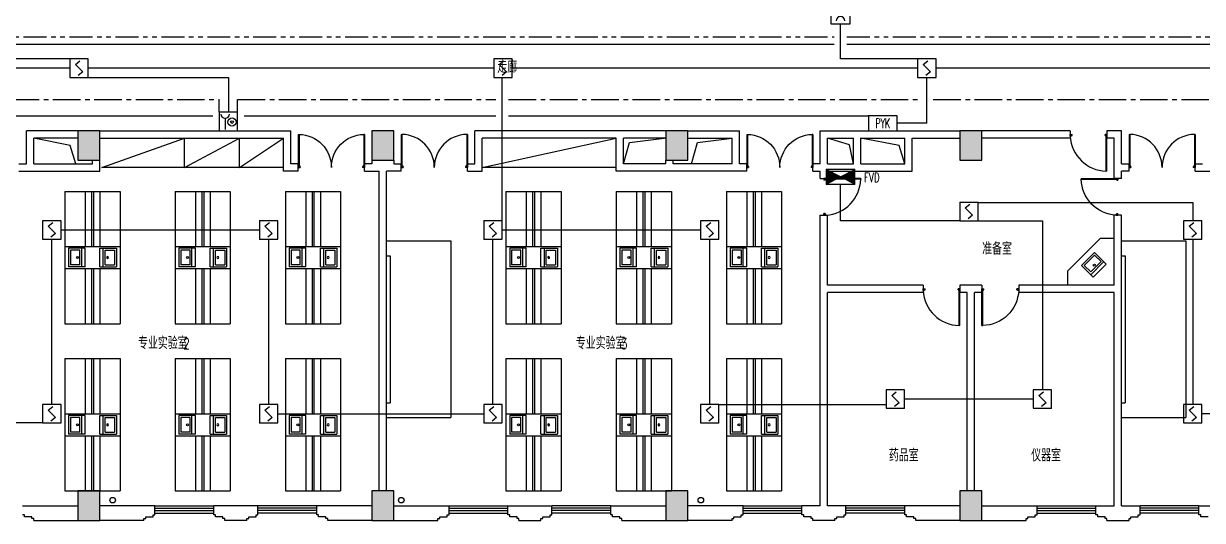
# Model space of a CAD drawing. Extents: x 190999 to 918899, y -200814 to 215286.
# Drawn here: x 586010 to 618082, y 37486 to 50999 of the extents above; entities that cross this region are included whole.
import ezdxf
from ezdxf.enums import TextEntityAlignment as Align

# ---------------------------------------------------------------- set-up
doc = ezdxf.new("R2010")
doc.units = 0
doc.header["$LTSCALE"] = 1000
doc.header["$MEASUREMENT"] = 0
doc.linetypes.add('CENTER2', pattern=[1.125, 0.75, -0.125, 0.125, -0.125])
doc.linetypes.add('PHANTOM2', pattern=[1.25, 0.625, -0.125, 0.125, -0.125, 0.125, -0.125])
for name, color, linetype in [('00-EQUIP', 3, 'Continuous'), ('00-WIRE-4', 6, 'Continuous'), ('A-墙线', 2, 'Continuous'), ('A-外窗', 145, 'Continuous'), ('A-家具', 250, 'Continuous'), ('A-门', 167, 'Continuous'), ('COLUMN', 2, 'Continuous'), ('PUB_HATCH', 250, 'Continuous'), ('房间名称', 7, 'Continuous'), ('暖通-风-说明', 3, 'Continuous'), ('洞口线', 165, 'Continuous'), ('雨水管', 151, 'Continuous')]:
    doc.layers.add(name, color=color, linetype=linetype)
doc.styles.add('_COMPLEX', font='COMPLEX.shx', dxfattribs={"width": 0.5})
doc.styles.add('_TCH_DIM', font='SIMPLEX', dxfattribs={"bigfont": 'GBCBIG'})
doc.styles.add('HZ-ZGBZ', font='romanc.shx', dxfattribs={"width": 0.65})
doc.styles.get("Standard").update_dxf_attribs({"font": 'simhei.ttf'})
doc.styles.add('XXK', font='romans.shx', dxfattribs={"width": 0.75, "bigfont": 'hzf.shx'})
doc.styles.add('zz-1', font='arial.ttf', dxfattribs={"width": 0.8})
doc.linetypes.add('4INE', pattern='A,1,-0.15,["4",XXK,S=0.3,R=0,X=-0.1,Y=-0.1],-0.25', length=1.4)
doc.linetypes.add('BIG-DLINE', pattern='A,1,-0.15,["D",XXK,S=0.2,R=0,X=-0.1,Y=-0.09],-0.2', length=1.35)

# ---------------------------------------------------------------- blocks, each defined once
blk = doc.blocks.new('m1000')
at = {"layer": 'A-墙线'}
for p, q in [((0, 0), (0, 200)), ((1000, 0), (1000, 200))]:
    blk.add_line(p, q, dxfattribs=at)
at = {"layer": 'A-门'}
for p, q in [((0, 1100), (0, 100)), ((0, 1100), (20, 1100)), ((20, 1100), (20, 150)), ((0, 150), (30, 150)), ((0, 100), (50, 100)), ((30, 150), (30, 130)), ((30, 130), (50, 130)), ((50, 130), (50, 100)), ((950, 130), (950, 100)), ((970, 130), (950, 130)), ((1000, 100), (950, 100)), ((970, 150), (970, 130)), ((1000, 150), (970, 150)), ((1000, 150), (1000, 100))]:
    blk.add_line(p, q, dxfattribs=at)
blk.add_arc((0, 100), 1000, 2.866, 88.854, dxfattribs=at)
blk = doc.blocks.new('m1800')
at = {"layer": 'A-墙线'}
for p, q in [((-900, -100), (-900, 100)), ((900, -100), (900, 100))]:
    blk.add_line(p, q, dxfattribs=at)
at = {"layer": 'A-门'}
for p, q in [((-900, 900), (-900, 0)), ((-900, 900), (-880, 900)), ((-880, 900), (-880, 50)), ((880, 900), (880, 50)), ((900, 900), (880, 900)), ((900, 900), (900, 0)), ((-900, 50), (-870, 50)), ((-900, 0), (-850, 0)), ((-870, 50), (-870, 30)), ((-870, 30), (-850, 30)), ((-850, 30), (-850, 0)), ((850, 30), (850, 0)), ((870, 30), (850, 30)), ((900, 0), (850, 0)), ((870, 50), (870, 30)), ((900, 50), (870, 50))]:
    blk.add_line(p, q, dxfattribs=at)
for centre, start, end in [((-900, 0), 0, 88.7267), ((900, 0), 91.2733, 180)]:
    blk.add_arc(centre, 900, start, end, dxfattribs=at)
blk = doc.blocks.new('$plan$00001609')
at = {"linetype": 'Continuous'}
for p, q in [((0, -251), (0, 251)), ((0, 251), (450, 251)), ((93, -251), (93, 251)), ((146, -199), (146, 199)), ((146, 199), (397, 199)), ((397, 199), (397, -199)), ((450, 251), (450, -251)), ((0, -251), (450, -251)), ((146, -199), (397, -199))]:
    blk.add_line(p, q, dxfattribs=at)
blk.add_line((238, 2), (238, 0))
blk.add_arc((212, 0), 26, 4.716, 0, dxfattribs=at)
at = {"style": 'zz-1'}
for tag in ['YSIZE', 'XSIZE']:
    blk.add_attdef(tag, (0, 0), '', height=0.5, dxfattribs=at)
blk = doc.blocks.new('_LINKPT1')
at = {"color": 0}
blk.add_line((0, 0), (0, 0), dxfattribs=at)
blk = doc.blocks.new('J62IR8YJ')
for p, q in [((-0.5, 1), (0.5, 1)), ((-0.5, 0), (-0.5, 1)), ((0.5, 1), (0.5, 0)), ((0.5, 0), (-0.5, 0)), ((-0.231, 0.312), (0.231, 0.312)), ((0, 0.598), (0, 0.06))]:
    blk.add_line(p, q)
at = {"const_width": 0.04, "flags": 128}
blk.add_lwpolyline([(-0.5, 0), (-0.5, 1), (0.5, 1), (0.5, 0)], close=True, dxfattribs=at)
blk.add_arc((0, 0.829), 0.231, 180, 0)
at = {"xscale": 0.002, "yscale": 0.00200000000000955, "zscale": 0.002}
for p in [(0, 1), (-0.5, 0.5), (0, 0), (0.5, 0.5)]:
    blk.add_blockref('_LINKPT1', p, dxfattribs=at)
at = {"flags": 9}
blk.add_attdef('A', (0, 0), '', height=0.00002, dxfattribs=at)
blk = doc.blocks.new('3S1KCGW2')
for p, q in [((0.5, 0.5), (-0.5, 0.5)), ((-0.5, 0.5), (-0.5, -0.5)), ((-0.2, 0.2), (0.05, 0.4)), ((0, 0), (-0.2, 0.2)), ((0, 0), (0.2, -0.2)), ((0.5, -0.5), (0.5, 0.5)), ((-0.5, -0.5), (0.5, -0.5)), ((0.2, -0.2), (-0.05, -0.4))]:
    blk.add_line(p, q)
at = {"const_width": 0.04, "flags": 128}
blk.add_lwpolyline([(-0.5, -0.5), (-0.5, 0.5), (0.5, 0.5), (0.5, -0.5)], close=True, dxfattribs=at)
at = {"xscale": 0.002, "yscale": 0.002, "zscale": 0.002}
for p in [(-0.5, 0), (0, 0.5), (0.5, 0), (0, -0.5)]:
    blk.add_blockref('_LINKPT1', p, dxfattribs=at)
at = {"flags": 9}
blk.add_attdef('A', (0, 0), '', height=0.00002, dxfattribs=at)
blk = doc.blocks.new('3T1W6ZCM')
for p, q in [((0.5, 0.5), (-0.5, 0.5)), ((-0.5, 0.5), (-0.5, -0.5)), ((-0.178, 0.172), (-0.178, -0.443)), ((0.5, -0.5), (0.5, 0.5)), ((-0.5, -0.5), (0.5, -0.5))]:
    blk.add_line(p, q)
at = {"const_width": 0.04}
blk.add_lwpolyline([(-0.5, 0.5), (-0.5, -0.5), (0.5, -0.5), (0.5, 0.5)], close=True, dxfattribs=at)
for radius in [0.222, 0.074]:
    blk.add_circle((0.197, -0.03), radius)
blk.add_arc((-0.178, 0.403), 0.231, 180, 0)
at = {"xscale": 0.002, "yscale": 0.002, "zscale": 0.002}
for p in [(-0.5, 0), (0, 0.5), (0.5, 0), (0, -0.5)]:
    blk.add_blockref('_LINKPT1', p, dxfattribs=at)
at = {"flags": 9}
blk.add_attdef('A', (0, 0), '', height=0.00002, dxfattribs=at)
blk = doc.blocks.new('6H2KALM6')
for p, q in [((-0.78, 0.4), (0.78, -0.4)), ((0.78, 0.4), (-0.78, -0.4)), ((0.78, 0.4), (-0.78, 0.4)), ((-0.78, 0.4), (-0.78, -0.4)), ((0.78, -0.4), (0.78, 0.4)), ((-0.78, -0.4), (0.78, -0.4))]:
    blk.add_line(p, q)
at = {"const_width": 0.04}
blk.add_lwpolyline([(-0.78, 0.4), (-0.78, -0.4), (0.78, -0.4), (0.78, 0.4)], close=True, dxfattribs=at)
for points in [[(-0.78, 0.4), (0, 0), (-0.78, -0.4)], [(0.78, 0.4), (0, 0), (0.78, -0.4)]]:
    blk.add_solid(points)
at = {"xscale": 0.002, "yscale": 0.002, "zscale": 0.002}
for p in [(-0.78, 0), (0, 0.4), (0.78, 0), (0, -0.4)]:
    blk.add_blockref('_LINKPT1', p, dxfattribs=at)
at = {"flags": 9}
blk.add_attdef('A', (0, 0), '', height=0.00002, dxfattribs=at)
blk = doc.blocks.new('6A2DRK5Q')
for p, q in [((0.78, 0.4), (-0.78, 0.4)), ((-0.78, 0.4), (-0.78, -0.4)), ((0.78, -0.4), (0.78, 0.4)), ((-0.78, -0.4), (0.78, -0.4))]:
    blk.add_line(p, q)
at = {"xscale": 0.002, "yscale": 0.002, "zscale": 0.002}
for p in [(-0.78, 0), (0, 0.4), (0.78, 0), (0, -0.4)]:
    blk.add_blockref('_LINKPT1', p, dxfattribs=at)
at = {"style": '_COMPLEX', "width": 0.6, "flags": 8}
blk.add_attdef('$TEXT$', text='', height=0.52, dxfattribs=at).set_placement((0, 0), align=Align.MIDDLE_CENTER)
at = {"flags": 9}
blk.add_attdef('A', (0, 0), '', height=0.00002, dxfattribs=at)

msp = doc.modelspace()

# ---------------------------------------------------------------- hatches: boundary and pattern name
at = {"layer": 'PUB_HATCH'}
for points in [[(587484.6, 47286.5), (588084.6, 47286.5), (588084.6, 48086.5), (587484.6, 48086.5)], [(595484.6, 47286.5), (596084.6, 47286.5), (596084.6, 48086.5), (595484.6, 48086.5)], [(603484.6, 47286.5), (604084.6, 47286.5), (604084.6, 48086.5), (603484.6, 48086.5)], [(611484.6, 47286.5), (612084.6, 47286.5), (612084.6, 48086.5), (611484.6, 48086.5)], [(587484.6, 37486.5), (588084.6, 37486.5), (588084.6, 38286.5), (587484.6, 38286.5)], [(595484.6, 37486.5), (596084.6, 37486.5), (596084.6, 38286.5), (595484.6, 38286.5)], [(603484.6, 37486.5), (604084.6, 37486.5), (604084.6, 38286.5), (603484.6, 38286.5)], [(611484.6, 37486.5), (612084.6, 37486.5), (612084.6, 38286.5), (611484.6, 38286.5)]]:
    msp.add_hatch(color=256, dxfattribs=at).paths.add_polyline_path(points)

# ---------------------------------------------------------------- linework, layer by layer
at = {"layer": '00-WIRE-4'}
for p, q in [((608234.9, 50036.5), (608234.9, 50986.5)), ((587267.9, 50036.5), (583334.3, 50036.5)), ((610334.6, 50036.5), (608234.9, 50036.5)), ((587267.9, 49786.5), (576234.6, 49786.5)), ((598801.2, 49786.5), (587767.9, 49786.5)), ((610334.6, 49786.5), (599301.2, 49786.5)), ((621867.9, 49786.5), (610834.6, 49786.5)), ((587767.9, 49536.5), (591582, 49536.5)), ((591582, 49536.5), (591582, 48586.5)), ((599029.3, 45636.5), (599029.3, 49545.5)), ((610584.6, 48286.5), (610584.6, 49536.5)), ((610584.6, 48286.5), (609774.6, 48286.5)), ((608234.6, 45636.5), (608234.6, 46630.6)), ((611979.3, 46136.5), (617819.4, 46136.5)), ((617819.4, 46136.5), (617819.4, 45636.5)), ((611479.3, 45636.5), (608234.6, 45636.5)), ((611979.3, 45636.5), (613729.3, 45636.5)), ((613729.3, 45636.5), (613729.3, 41036.5)), ((587028.1, 45386.5), (592425.6, 45386.5)), ((599029.3, 45386.5), (604429.3, 45386.5)), ((586778.1, 40636.5), (586778.1, 45136.5)), ((592675.6, 45136.5), (592675.6, 40636.5)), ((598779.3, 40636.5), (598779.3, 45136.5)), ((604679.3, 40636.5), (604679.3, 45136.5)), ((617819.4, 45136.5), (617819.4, 40636.5)), ((613479.3, 40786.5), (609979.3, 40786.5)), ((604929.3, 40636.5), (609479.3, 40636.5)), ((586528.1, 40136.5), (581729.3, 40136.5)), ((592925.6, 40386.5), (598529.3, 40386.5)), ((623524.4, 40386.5), (618069.4, 40386.5))]:
    msp.add_line(p, q, dxfattribs=at)
at = {"layer": '00-WIRE-4', "linetype": 'PHANTOM2'}
for p, q in [((583509.3, 50636.5), (608059.9, 50636.5)), ((608409.9, 50636.5), (624059.6, 50636.5))]:
    msp.add_line(p, q, dxfattribs=at)
at = {"layer": '00-WIRE-4', "linetype": 'BIG-DLINE'}
for p, q in [((583509.3, 50436.5), (608059.9, 50436.5)), ((608409.9, 50436.5), (624059.6, 50436.5))]:
    msp.add_line(p, q, dxfattribs=at)
at = {"layer": '00-WIRE-4', "linetype": 'CENTER2'}
for p, q in [((571059.6, 48936.5), (591332, 48936.5)), ((591332, 48586.5), (591332, 48936.5)), ((591832, 48936.5), (598854.3, 48936.5)), ((591832, 48586.5), (591832, 48936.5)), ((599204.3, 48936.5), (610409.6, 48936.5)), ((610759.6, 48936.5), (624359.6, 48936.5))]:
    msp.add_line(p, q, dxfattribs=at)
at = {"layer": '00-WIRE-4', "linetype": '4INE'}
for p, q in [((577774.6, 48486.5), (591157, 48486.5)), ((592007, 48486.5), (598854.3, 48486.5)), ((599204.3, 48486.5), (608994.6, 48486.5))]:
    msp.add_line(p, q, dxfattribs=at)
at = {"layer": 'A-墙线'}
for p, q in [((586084.6, 47186.5), (586084.6, 48086.5)), ((587484.6, 48086.5), (586084.6, 48086.5)), ((586284.6, 47186.5), (586284.6, 47886.5)), ((587484.6, 47886.5), (586284.6, 47886.5)), ((588084.6, 48086.5), (593284.6, 48086.5)), ((588084.6, 47886.5), (593084.6, 47886.5)), ((593084.6, 46986.5), (593084.6, 47886.5)), ((593284.6, 47186.5), (593284.6, 48086.5)), ((603484.6, 48086.5), (598284.6, 48086.5)), ((598284.6, 47186.5), (598284.6, 48086.5)), ((598484.6, 46986.5), (598484.6, 47886.5)), ((602134.6, 47886.5), (598484.6, 47886.5)), ((602134.6, 46986.5), (602134.6, 47886.5)), ((603484.6, 47886.5), (602334.6, 47886.5)), ((604084.6, 48086.5), (605484.6, 48086.5)), ((604084.6, 47886.5), (605284.6, 47886.5)), ((605284.6, 47186.5), (605284.6, 47886.5)), ((605484.6, 47186.5), (605484.6, 48086.5)), ((607684.6, 47186.5), (607684.6, 48086.5)), ((607684.6, 48086.5), (611484.6, 48086.5)), ((607884.6, 47186.5), (607884.6, 47886.5)), ((607884.6, 47886.5), (608584.6, 47886.5)), ((608784.6, 47886.5), (609984.6, 47886.5)), ((610184.6, 47886.5), (611484.6, 47886.5)), ((614484.6, 48086.5), (612084.6, 48086.5)), ((614484.6, 47886.5), (612084.6, 47886.5)), ((615884.6, 48086.5), (615484.6, 48086.5)), ((615684.6, 47886.5), (615484.6, 47886.5)), ((615684.6, 46786.5), (615684.6, 47886.5)), ((615884.6, 47186.5), (615884.6, 48086.5)), ((585884.6, 47186.5), (586084.6, 47186.5)), ((586284.6, 47186.5), (587884.6, 47186.5)), ((587884.6, 47186.5), (587884.6, 47286.5)), ((588084.6, 46986.5), (588084.6, 47286.5)), ((593484.6, 47186.5), (593284.6, 47186.5)), ((595484.6, 47186.5), (595284.6, 47186.5)), ((595484.6, 47286.5), (595484.6, 47186.5)), ((596084.6, 47286.5), (596084.6, 47186.5)), ((596084.6, 47186.5), (596284.6, 47186.5)), ((598084.6, 47186.5), (598284.6, 47186.5)), ((603484.6, 47186.5), (603484.6, 47286.5)), ((603684.6, 47186.5), (603684.6, 47286.5)), ((605284.6, 47186.5), (603684.6, 47186.5)), ((605684.6, 47186.5), (605484.6, 47186.5)), ((607684.6, 47186.5), (607484.6, 47186.5)), ((615884.6, 47186.5), (616084.6, 47186.5)), ((617884.6, 47186.5), (618084.6, 47186.5)), ((585884.6, 46986.5), (588084.6, 46986.5)), ((593484.6, 46986.5), (593084.6, 46986.5)), ((595284.6, 46986.5), (595684.6, 46986.5)), ((595684.6, 38286.5), (595684.6, 46986.5)), ((595884.6, 38286.5), (595884.6, 46986.5)), ((596284.6, 46986.5), (595884.6, 46986.5)), ((598084.6, 46986.5), (598484.6, 46986.5)), ((605684.6, 46986.5), (602134.6, 46986.5)), ((607484.6, 46986.5), (607684.6, 46986.5)), ((607684.6, 46786.5), (607684.6, 46986.5)), ((607884.6, 46786.5), (607884.6, 46986.5)), ((615884.6, 46786.5), (615884.6, 46986.5)), ((616084.6, 46986.5), (615884.6, 46986.5)), ((607684.6, 37886.5), (607684.6, 45786.5)), ((607884.6, 43886.5), (607884.6, 45786.5)), ((615684.6, 43886.5), (615684.6, 45786.5)), ((615884.6, 37886.5), (615884.6, 45786.5)), ((610484.6, 43886.5), (607884.6, 43886.5)), ((607884.6, 37886.5), (607884.6, 43686.5)), ((610484.6, 43686.5), (607884.6, 43686.5)), ((612084.6, 43886.5), (611484.6, 43886.5)), ((611684.6, 43686.5), (611484.6, 43686.5)), ((611684.6, 38286.5), (611684.6, 43686.5)), ((612084.6, 43686.5), (611884.6, 43686.5)), ((611884.6, 38286.5), (611884.6, 43686.5)), ((615684.6, 43886.5), (613084.6, 43886.5)), ((615684.6, 43686.5), (613084.6, 43686.5)), ((615684.6, 37886.5), (615684.6, 43686.5)), ((585984.6, 37886.5), (587484.6, 37886.5)), ((589584.6, 37886.5), (588084.6, 37886.5)), ((589584.6, 37636.5), (589584.6, 37886.5)), ((592384.6, 37886.5), (591184.6, 37886.5)), ((591184.6, 37636.5), (591184.6, 37886.5)), ((592384.6, 37636.5), (592384.6, 37886.5)), ((595484.6, 37886.5), (593984.6, 37886.5)), ((593984.6, 37636.5), (593984.6, 37886.5)), ((596084.6, 37886.5), (597584.6, 37886.5)), ((597584.6, 37636.5), (597584.6, 37886.5)), ((599184.6, 37886.5), (600384.6, 37886.5)), ((599184.6, 37636.5), (599184.6, 37886.5)), ((600384.6, 37636.5), (600384.6, 37886.5)), ((601984.6, 37886.5), (603484.6, 37886.5)), ((601984.6, 37636.5), (601984.6, 37886.5)), ((605584.6, 37886.5), (604084.6, 37886.5)), ((605584.6, 37636.5), (605584.6, 37886.5)), ((607684.6, 37886.5), (607184.6, 37886.5)), ((607184.6, 37636.5), (607184.6, 37886.5)), ((608384.6, 37886.5), (607884.6, 37886.5)), ((608384.6, 37636.5), (608384.6, 37886.5)), ((611484.6, 37886.5), (609984.6, 37886.5)), ((609984.6, 37636.5), (609984.6, 37886.5)), ((612084.6, 37886.5), (613584.6, 37886.5)), ((613584.6, 37636.5), (613584.6, 37886.5)), ((615184.6, 37886.5), (615684.6, 37886.5)), ((615184.6, 37636.5), (615184.6, 37886.5)), ((615884.6, 37886.5), (616384.6, 37886.5)), ((616384.6, 37636.5), (616384.6, 37886.5)), ((617984.6, 37886.5), (619484.6, 37886.5)), ((617984.6, 37636.5), (617984.6, 37886.5)), ((586034.6, 37636.5), (585984.6, 37636.5)), ((586034.6, 37586.5), (586034.6, 37636.5)), ((586234.6, 37586.5), (586034.6, 37586.5)), ((586234.6, 37536.5), (586234.6, 37586.5)), ((586284.6, 37536.5), (586234.6, 37536.5)), ((586284.6, 37486.5), (586284.6, 37536.5)), ((589284.6, 37486.5), (589284.6, 37536.5)), ((589284.6, 37536.5), (589334.6, 37536.5)), ((589334.6, 37536.5), (589334.6, 37586.5)), ((589334.6, 37586.5), (589534.6, 37586.5)), ((589534.6, 37636.5), (589584.6, 37636.5)), ((589534.6, 37586.5), (589534.6, 37636.5)), ((591234.6, 37636.5), (591184.6, 37636.5)), ((591234.6, 37586.5), (591234.6, 37636.5)), ((591434.6, 37586.5), (591234.6, 37586.5)), ((591434.6, 37536.5), (591434.6, 37586.5)), ((591484.6, 37536.5), (591434.6, 37536.5)), ((591484.6, 37486.5), (591484.6, 37536.5)), ((592084.6, 37486.5), (592084.6, 37536.5)), ((592084.6, 37536.5), (592134.6, 37536.5)), ((592134.6, 37536.5), (592134.6, 37586.5)), ((592134.6, 37586.5), (592334.6, 37586.5)), ((592334.6, 37636.5), (592384.6, 37636.5)), ((592334.6, 37586.5), (592334.6, 37636.5)), ((594034.6, 37636.5), (593984.6, 37636.5)), ((594034.6, 37586.5), (594034.6, 37636.5)), ((594234.6, 37586.5), (594034.6, 37586.5)), ((594234.6, 37536.5), (594234.6, 37586.5)), ((594284.6, 37536.5), (594234.6, 37536.5)), ((594284.6, 37486.5), (594284.6, 37536.5)), ((597284.6, 37486.5), (597284.6, 37536.5)), ((597284.6, 37536.5), (597334.6, 37536.5)), ((597334.6, 37536.5), (597334.6, 37586.5)), ((597334.6, 37586.5), (597534.6, 37586.5)), ((597534.6, 37636.5), (597584.6, 37636.5)), ((597534.6, 37586.5), (597534.6, 37636.5)), ((599234.6, 37636.5), (599184.6, 37636.5)), ((599234.6, 37586.5), (599234.6, 37636.5)), ((599434.6, 37586.5), (599234.6, 37586.5)), ((599434.6, 37536.5), (599434.6, 37586.5)), ((599484.6, 37536.5), (599434.6, 37536.5)), ((599484.6, 37486.5), (599484.6, 37536.5)), ((600084.6, 37486.5), (600084.6, 37536.5)), ((600084.6, 37536.5), (600134.6, 37536.5)), ((600134.6, 37536.5), (600134.6, 37586.5)), ((600134.6, 37586.5), (600334.6, 37586.5)), ((600334.6, 37636.5), (600384.6, 37636.5)), ((600334.6, 37586.5), (600334.6, 37636.5)), ((602034.6, 37636.5), (601984.6, 37636.5)), ((602034.6, 37586.5), (602034.6, 37636.5)), ((602234.6, 37586.5), (602034.6, 37586.5)), ((602234.6, 37536.5), (602234.6, 37586.5)), ((602284.6, 37536.5), (602234.6, 37536.5)), ((602284.6, 37486.5), (602284.6, 37536.5)), ((605284.6, 37486.5), (605284.6, 37536.5)), ((605284.6, 37536.5), (605334.6, 37536.5)), ((605334.6, 37536.5), (605334.6, 37586.5)), ((605334.6, 37586.5), (605534.6, 37586.5)), ((605534.6, 37636.5), (605584.6, 37636.5)), ((605534.6, 37586.5), (605534.6, 37636.5)), ((607234.6, 37636.5), (607184.6, 37636.5)), ((607234.6, 37586.5), (607234.6, 37636.5)), ((607434.6, 37586.5), (607234.6, 37586.5)), ((607434.6, 37536.5), (607434.6, 37586.5)), ((607484.6, 37536.5), (607434.6, 37536.5)), ((607484.6, 37486.5), (607484.6, 37536.5)), ((608084.6, 37486.5), (608084.6, 37536.5)), ((608084.6, 37536.5), (608134.6, 37536.5)), ((608134.6, 37536.5), (608134.6, 37586.5)), ((608134.6, 37586.5), (608334.6, 37586.5)), ((608334.6, 37636.5), (608384.6, 37636.5)), ((608334.6, 37586.5), (608334.6, 37636.5)), ((610034.6, 37636.5), (609984.6, 37636.5)), ((610034.6, 37586.5), (610034.6, 37636.5)), ((610234.6, 37586.5), (610034.6, 37586.5)), ((610234.6, 37536.5), (610234.6, 37586.5)), ((610284.6, 37536.5), (610234.6, 37536.5)), ((610284.6, 37486.5), (610284.6, 37536.5)), ((613284.6, 37486.5), (613284.6, 37536.5)), ((613284.6, 37536.5), (613334.6, 37536.5)), ((613334.6, 37536.5), (613334.6, 37586.5)), ((613334.6, 37586.5), (613534.6, 37586.5)), ((613534.6, 37636.5), (613584.6, 37636.5)), ((613534.6, 37586.5), (613534.6, 37636.5)), ((615234.6, 37636.5), (615184.6, 37636.5)), ((615234.6, 37586.5), (615234.6, 37636.5)), ((615434.6, 37586.5), (615234.6, 37586.5)), ((615434.6, 37536.5), (615434.6, 37586.5)), ((615484.6, 37536.5), (615434.6, 37536.5)), ((615484.6, 37486.5), (615484.6, 37536.5)), ((616084.6, 37486.5), (616084.6, 37536.5)), ((616084.6, 37536.5), (616134.6, 37536.5)), ((616134.6, 37536.5), (616134.6, 37586.5)), ((616134.6, 37586.5), (616334.6, 37586.5)), ((616334.6, 37636.5), (616384.6, 37636.5)), ((616334.6, 37586.5), (616334.6, 37636.5)), ((618034.6, 37636.5), (617984.6, 37636.5)), ((618034.6, 37586.5), (618034.6, 37636.5)), ((618234.6, 37586.5), (618034.6, 37586.5)), ((586284.6, 37486.5), (587484.6, 37486.5)), ((589284.6, 37486.5), (588084.6, 37486.5)), ((592084.6, 37486.5), (591484.6, 37486.5)), ((595484.6, 37486.5), (594284.6, 37486.5)), ((596084.6, 37486.5), (597284.6, 37486.5)), ((599484.6, 37486.5), (600084.6, 37486.5)), ((602284.6, 37486.5), (603484.6, 37486.5)), ((605284.6, 37486.5), (604084.6, 37486.5)), ((608084.6, 37486.5), (607484.6, 37486.5)), ((611484.6, 37486.5), (610284.6, 37486.5)), ((612084.6, 37486.5), (613284.6, 37486.5)), ((615484.6, 37486.5), (616084.6, 37486.5))]:
    msp.add_line(p, q, dxfattribs=at)
for points in [[(603484.6, 47186.5), (602334.6, 47186.5), (602334.6, 47886.5)], [(607884.6, 47186.5), (608584.6, 47186.5), (608584.6, 47886.5)], [(608784.6, 47186.5), (608784.6, 47886.5)], [(608784.6, 47186.5), (609984.6, 47186.5), (609984.6, 47886.5)], [(608784.6, 46986.5), (610184.6, 46986.5), (610184.6, 47886.5)], [(617884.6, 46986.5), (621934.6, 46986.5), (621934.6, 47886.5)], [(607884.6, 46986.5), (608784.6, 46986.5)]]:
    msp.add_lwpolyline(points, dxfattribs=at)
at = {"layer": 'A-外窗'}
for p, q in [((589584.6, 37886.5), (591184.6, 37886.5)), ((593984.6, 37886.5), (592384.6, 37886.5)), ((597584.6, 37886.5), (599184.6, 37886.5)), ((601984.6, 37886.5), (600384.6, 37886.5)), ((605584.6, 37886.5), (607184.6, 37886.5)), ((609984.6, 37886.5), (608384.6, 37886.5)), ((613584.6, 37886.5), (615184.6, 37886.5)), ((617984.6, 37886.5), (616384.6, 37886.5)), ((589584.6, 37816.5), (591184.6, 37816.5)), ((589584.6, 37756.5), (591184.6, 37756.5)), ((589584.6, 37686.5), (591184.6, 37686.5)), ((593984.6, 37816.5), (592384.6, 37816.5)), ((593984.6, 37756.5), (592384.6, 37756.5)), ((593984.6, 37686.5), (592384.6, 37686.5)), ((597584.6, 37816.5), (599184.6, 37816.5)), ((597584.6, 37756.5), (599184.6, 37756.5)), ((597584.6, 37686.5), (599184.6, 37686.5)), ((601984.6, 37816.5), (600384.6, 37816.5)), ((601984.6, 37756.5), (600384.6, 37756.5)), ((601984.6, 37686.5), (600384.6, 37686.5)), ((605584.6, 37816.5), (607184.6, 37816.5)), ((605584.6, 37756.5), (607184.6, 37756.5)), ((605584.6, 37686.5), (607184.6, 37686.5)), ((609984.6, 37816.5), (608384.6, 37816.5)), ((609984.6, 37756.5), (608384.6, 37756.5)), ((609984.6, 37686.5), (608384.6, 37686.5)), ((613584.6, 37816.5), (615184.6, 37816.5)), ((613584.6, 37756.5), (615184.6, 37756.5)), ((613584.6, 37686.5), (615184.6, 37686.5)), ((617984.6, 37816.5), (616384.6, 37816.5)), ((617984.6, 37756.5), (616384.6, 37756.5)), ((617984.6, 37686.5), (616384.6, 37686.5))]:
    msp.add_line(p, q, dxfattribs=at)
at = {"layer": 'A-家具'}
for p, q in [((588134.6, 47086.5), (590384.6, 47886.5)), ((590384.6, 47086.5), (590384.6, 47886.5)), ((590384.6, 47086.5), (591884.6, 47886.5)), ((591884.6, 47086.5), (591884.6, 47886.5)), ((591884.6, 47086.5), (593084.6, 47886.5)), ((598484.6, 47086.5), (602134.6, 47886.5)), ((593084.6, 47086.5), (588134.6, 47086.5)), ((602134.6, 47086.5), (598484.6, 47086.5)), ((587134.6, 46436.5), (587134.6, 42836.5)), ((587134.6, 46436.5), (588634.6, 46436.5)), ((587684.6, 46436.5), (587684.6, 44936.5)), ((587859.6, 46436.5), (587859.6, 44936.5)), ((587909.6, 46436.5), (587909.6, 44936.5)), ((588084.6, 46436.5), (588084.6, 44936.5)), ((588634.6, 46436.5), (588634.6, 42836.5)), ((590134.6, 46436.5), (590134.6, 42836.5)), ((590134.6, 46436.5), (591634.6, 46436.5)), ((590684.6, 46436.5), (590684.6, 44936.5)), ((590859.6, 46436.5), (590859.6, 44936.5)), ((590909.6, 46436.5), (590909.6, 44936.5)), ((591084.6, 46436.5), (591084.6, 44936.5)), ((591634.6, 46436.5), (591634.6, 42836.5)), ((593134.6, 46436.5), (593134.6, 42836.5)), ((593134.6, 46436.5), (594634.6, 46436.5)), ((593684.6, 46436.5), (593684.6, 44936.5)), ((593859.6, 46436.5), (593859.6, 44936.5)), ((593909.6, 46436.5), (593909.6, 44936.5)), ((594084.6, 46436.5), (594084.6, 44936.5)), ((594634.6, 46436.5), (594634.6, 42836.5)), ((599134.6, 46436.5), (599134.6, 42836.5)), ((599134.6, 46436.5), (600634.6, 46436.5)), ((599684.6, 46436.5), (599684.6, 44936.5)), ((599859.6, 46436.5), (599859.6, 44936.5)), ((599909.6, 46436.5), (599909.6, 44936.5)), ((600084.6, 46436.5), (600084.6, 44936.5)), ((600634.6, 46436.5), (600634.6, 42836.5)), ((602134.6, 46436.5), (602134.6, 42836.5)), ((602134.6, 46436.5), (603634.6, 46436.5)), ((602684.6, 46436.5), (602684.6, 44936.5)), ((602859.6, 46436.5), (602859.6, 44936.5)), ((602909.6, 46436.5), (602909.6, 44936.5)), ((603084.6, 46436.5), (603084.6, 44936.5)), ((603634.6, 46436.5), (603634.6, 42836.5)), ((605134.6, 46436.5), (605134.6, 42836.5)), ((605134.6, 46436.5), (606634.6, 46436.5)), ((605684.6, 46436.5), (605684.6, 44936.5)), ((605859.6, 46436.5), (605859.6, 44936.5)), ((605909.6, 46436.5), (605909.6, 44936.5)), ((606084.6, 46436.5), (606084.6, 44936.5)), ((606634.6, 46436.5), (606634.6, 42836.5)), ((587134.6, 44936.5), (588634.6, 44936.5)), ((590134.6, 44936.5), (591634.6, 44936.5)), ((593134.6, 44936.5), (594634.6, 44936.5)), ((595884.6, 45086.5), (597634.6, 45086.5)), ((597634.6, 45086.5), (597634.6, 40286.5)), ((599134.6, 44936.5), (600634.6, 44936.5)), ((602134.6, 44936.5), (603634.6, 44936.5)), ((605134.6, 44936.5), (606634.6, 44936.5)), ((614409.6, 44261.5), (615309.6, 45161.5)), ((615309.6, 45161.5), (615684.6, 45161.5)), ((615884.6, 45086.5), (617634.6, 45086.5)), ((617634.6, 45086.5), (617634.6, 40286.5)), ((595884.6, 44686.5), (595984.6, 44686.5)), ((595984.6, 44686.5), (595984.6, 40686.5)), ((615884.6, 44686.5), (615984.6, 44686.5)), ((615984.6, 44686.5), (615984.6, 40686.5)), ((587134.6, 44336.5), (588634.6, 44336.5)), ((587684.6, 44336.5), (587684.6, 42836.5)), ((587859.6, 44336.5), (587859.6, 42836.5)), ((587909.6, 44336.5), (587909.6, 42836.5)), ((588084.6, 44336.5), (588084.6, 42836.5)), ((590134.6, 44336.5), (591634.6, 44336.5)), ((590684.6, 44336.5), (590684.6, 42836.5)), ((590859.6, 44336.5), (590859.6, 42836.5)), ((590909.6, 44336.5), (590909.6, 42836.5)), ((591084.6, 44336.5), (591084.6, 42836.5)), ((593134.6, 44336.5), (594634.6, 44336.5)), ((593684.6, 44336.5), (593684.6, 42836.5)), ((593859.6, 44336.5), (593859.6, 42836.5)), ((593909.6, 44336.5), (593909.6, 42836.5)), ((594084.6, 44336.5), (594084.6, 42836.5)), ((599134.6, 44336.5), (600634.6, 44336.5)), ((599684.6, 44336.5), (599684.6, 42836.5)), ((599859.6, 44336.5), (599859.6, 42836.5)), ((599909.6, 44336.5), (599909.6, 42836.5)), ((600084.6, 44336.5), (600084.6, 42836.5)), ((602134.6, 44336.5), (603634.6, 44336.5)), ((602684.6, 44336.5), (602684.6, 42836.5)), ((602859.6, 44336.5), (602859.6, 42836.5)), ((602909.6, 44336.5), (602909.6, 42836.5)), ((603084.6, 44336.5), (603084.6, 42836.5)), ((605134.6, 44336.5), (606634.6, 44336.5)), ((605684.6, 44336.5), (605684.6, 42836.5)), ((605859.6, 44336.5), (605859.6, 42836.5)), ((605909.6, 44336.5), (605909.6, 42836.5)), ((606084.6, 44336.5), (606084.6, 42836.5)), ((614409.6, 44261.5), (614409.6, 43886.5)), ((587134.6, 42836.5), (588634.6, 42836.5)), ((590134.6, 42836.5), (591634.6, 42836.5)), ((593134.6, 42836.5), (594634.6, 42836.5)), ((599134.6, 42836.5), (600634.6, 42836.5)), ((602134.6, 42836.5), (603634.6, 42836.5)), ((605134.6, 42836.5), (606634.6, 42836.5)), ((587134.6, 41886.5), (587134.6, 38286.5)), ((587134.6, 41886.5), (588634.6, 41886.5)), ((587684.6, 41886.5), (587684.6, 40386.5)), ((587859.6, 41886.5), (587859.6, 40386.5)), ((587909.6, 41886.5), (587909.6, 40386.5)), ((588084.6, 41886.5), (588084.6, 40386.5)), ((588634.6, 41886.5), (588634.6, 38286.5)), ((590134.6, 41886.5), (590134.6, 38286.5)), ((590134.6, 41886.5), (591634.6, 41886.5)), ((590684.6, 41886.5), (590684.6, 40386.5)), ((590859.6, 41886.5), (590859.6, 40386.5)), ((590909.6, 41886.5), (590909.6, 40386.5)), ((591084.6, 41886.5), (591084.6, 40386.5)), ((591634.6, 41886.5), (591634.6, 38286.5)), ((593134.6, 41886.5), (593134.6, 38286.5)), ((593134.6, 41886.5), (594634.6, 41886.5)), ((593684.6, 41886.5), (593684.6, 40386.5)), ((593859.6, 41886.5), (593859.6, 40386.5)), ((593909.6, 41886.5), (593909.6, 40386.5)), ((594084.6, 41886.5), (594084.6, 40386.5)), ((594634.6, 41886.5), (594634.6, 38286.5)), ((599134.6, 41886.5), (599134.6, 38286.5)), ((599134.6, 41886.5), (600634.6, 41886.5)), ((599684.6, 41886.5), (599684.6, 40386.5)), ((599859.6, 41886.5), (599859.6, 40386.5)), ((599909.6, 41886.5), (599909.6, 40386.5)), ((600084.6, 41886.5), (600084.6, 40386.5)), ((600634.6, 41886.5), (600634.6, 38286.5)), ((602134.6, 41886.5), (602134.6, 38286.5)), ((602134.6, 41886.5), (603634.6, 41886.5)), ((602684.6, 41886.5), (602684.6, 40386.5)), ((602859.6, 41886.5), (602859.6, 40386.5)), ((602909.6, 41886.5), (602909.6, 40386.5)), ((603084.6, 41886.5), (603084.6, 40386.5)), ((603634.6, 41886.5), (603634.6, 38286.5)), ((605134.6, 41886.5), (605134.6, 38286.5)), ((605134.6, 41886.5), (606634.6, 41886.5)), ((605684.6, 41886.5), (605684.6, 40386.5)), ((605859.6, 41886.5), (605859.6, 40386.5)), ((605909.6, 41886.5), (605909.6, 40386.5)), ((606084.6, 41886.5), (606084.6, 40386.5)), ((606634.6, 41886.5), (606634.6, 38286.5)), ((595884.6, 40686.5), (595984.6, 40686.5)), ((615884.6, 40686.5), (615984.6, 40686.5)), ((587134.6, 40386.5), (588634.6, 40386.5)), ((590134.6, 40386.5), (591634.6, 40386.5)), ((593134.6, 40386.5), (594634.6, 40386.5)), ((595884.6, 40286.5), (597634.6, 40286.5)), ((599134.6, 40386.5), (600634.6, 40386.5)), ((602134.6, 40386.5), (603634.6, 40386.5)), ((605134.6, 40386.5), (606634.6, 40386.5)), ((615884.6, 40286.5), (617634.6, 40286.5)), ((587134.6, 39786.5), (588634.6, 39786.5)), ((587684.6, 39786.5), (587684.6, 38286.5)), ((587859.6, 39786.5), (587859.6, 38286.5)), ((587909.6, 39786.5), (587909.6, 38286.5)), ((588084.6, 39786.5), (588084.6, 38286.5)), ((590134.6, 39786.5), (591634.6, 39786.5)), ((590684.6, 39786.5), (590684.6, 38286.5)), ((590859.6, 39786.5), (590859.6, 38286.5)), ((590909.6, 39786.5), (590909.6, 38286.5)), ((591084.6, 39786.5), (591084.6, 38286.5)), ((593134.6, 39786.5), (594634.6, 39786.5)), ((593684.6, 39786.5), (593684.6, 38286.5)), ((593859.6, 39786.5), (593859.6, 38286.5)), ((593909.6, 39786.5), (593909.6, 38286.5)), ((594084.6, 39786.5), (594084.6, 38286.5)), ((599134.6, 39786.5), (600634.6, 39786.5)), ((599684.6, 39786.5), (599684.6, 38286.5)), ((599859.6, 39786.5), (599859.6, 38286.5)), ((599909.6, 39786.5), (599909.6, 38286.5)), ((600084.6, 39786.5), (600084.6, 38286.5)), ((602134.6, 39786.5), (603634.6, 39786.5)), ((602684.6, 39786.5), (602684.6, 38286.5)), ((602859.6, 39786.5), (602859.6, 38286.5)), ((602909.6, 39786.5), (602909.6, 38286.5)), ((603084.6, 39786.5), (603084.6, 38286.5)), ((605134.6, 39786.5), (606634.6, 39786.5)), ((605684.6, 39786.5), (605684.6, 38286.5)), ((605859.6, 39786.5), (605859.6, 38286.5)), ((605909.6, 39786.5), (605909.6, 38286.5)), ((606084.6, 39786.5), (606084.6, 38286.5)), ((587134.6, 38286.5), (588634.6, 38286.5)), ((590134.6, 38286.5), (591634.6, 38286.5)), ((593134.6, 38286.5), (594634.6, 38286.5)), ((599134.6, 38286.5), (600634.6, 38286.5)), ((602134.6, 38286.5), (603634.6, 38286.5)), ((605134.6, 38286.5), (606634.6, 38286.5))]:
    msp.add_line(p, q, dxfattribs=at)
at = {"layer": 'COLUMN'}
for p, q in [((588084.6, 48086.5), (587484.6, 48086.5)), ((587484.6, 48086.5), (587484.6, 47286.5)), ((588084.6, 47286.5), (588084.6, 48086.5)), ((596084.6, 48086.5), (595484.6, 48086.5)), ((595484.6, 48086.5), (595484.6, 47286.5)), ((596084.6, 47286.5), (596084.6, 48086.5)), ((604084.6, 48086.5), (603484.6, 48086.5)), ((603484.6, 48086.5), (603484.6, 47286.5)), ((604084.6, 47286.5), (604084.6, 48086.5)), ((612084.6, 48086.5), (611484.6, 48086.5)), ((611484.6, 48086.5), (611484.6, 47286.5)), ((612084.6, 47286.5), (612084.6, 48086.5)), ((587484.6, 47286.5), (588084.6, 47286.5)), ((595484.6, 47286.5), (596084.6, 47286.5)), ((603484.6, 47286.5), (604084.6, 47286.5)), ((611484.6, 47286.5), (612084.6, 47286.5)), ((588084.6, 38286.5), (587484.6, 38286.5)), ((587484.6, 38286.5), (587484.6, 37486.5)), ((588084.6, 37486.5), (588084.6, 38286.5)), ((596084.6, 38286.5), (595484.6, 38286.5)), ((595484.6, 38286.5), (595484.6, 37486.5)), ((596084.6, 37486.5), (596084.6, 38286.5)), ((604084.6, 38286.5), (603484.6, 38286.5)), ((603484.6, 38286.5), (603484.6, 37486.5)), ((604084.6, 37486.5), (604084.6, 38286.5)), ((612084.6, 38286.5), (611484.6, 38286.5)), ((611484.6, 38286.5), (611484.6, 37486.5)), ((612084.6, 37486.5), (612084.6, 38286.5)), ((587484.6, 37486.5), (588084.6, 37486.5)), ((595484.6, 37486.5), (596084.6, 37486.5)), ((603484.6, 37486.5), (604084.6, 37486.5)), ((611484.6, 37486.5), (612084.6, 37486.5))]:
    msp.add_line(p, q, dxfattribs=at)
at = {"layer": '洞口线', "ltscale": 2}
for points in [[(587434.6, 47186.5), (587280.5, 47684.8), (586284.6, 47886.5)], [(602334.6, 47186.5), (602492.9, 47761.4), (603434.6, 47886.5)], [(604184.6, 47186.5), (604342.9, 47761.4), (605284.6, 47886.5)], [(608584.6, 47186.5), (608481.8, 47699.3), (607884.6, 47886.5)], [(609984.6, 47186.5), (609830.5, 47684.8), (608784.6, 47886.2)]]:
    msp.add_lwpolyline(points, dxfattribs=at)
at = {"layer": '雨水管'}
for centre in [(588434.6, 38036.5), (596284.6, 38036.5), (604434.6, 38036.5)]:
    msp.add_circle(centre, 75, dxfattribs=at)

# ---------------------------------------------------------------- block references
at = {"layer": '00-EQUIP', "xscale": 500, "yscale": 500, "zscale": 500, "rotation": 180}
for name, p in [('J62IR8YJ', (608234.9, 51486.5)), ('6H2KALM6', (608234.6, 46830.6))]:
    msp.add_blockref(name, p, dxfattribs=at)
at = {"layer": '00-EQUIP', "xscale": 500, "yscale": 500, "zscale": 500}
for name, p in [('3S1KCGW2', (587517.9, 49786.5)), ('3S1KCGW2', (599051.2, 49786.5)), ('3S1KCGW2', (610584.6, 49786.5)), ('3T1W6ZCM', (591582, 48336.5)), ('3S1KCGW2', (611729.3, 45886.5)), ('3S1KCGW2', (586778.1, 45386.5)), ('3S1KCGW2', (592675.6, 45386.5)), ('3S1KCGW2', (598779.3, 45386.5)), ('3S1KCGW2', (604679.3, 45386.5)), ('3S1KCGW2', (617819.4, 45386.5)), ('3S1KCGW2', (609729.3, 40786.5)), ('3S1KCGW2', (613729.3, 40786.5)), ('3S1KCGW2', (586778.1, 40386.5)), ('3S1KCGW2', (592675.6, 40386.5)), ('3S1KCGW2', (598779.3, 40386.5)), ('3S1KCGW2', (604679.3, 40386.5)), ('3S1KCGW2', (617819.4, 40386.5))]:
    msp.add_blockref(name, p, dxfattribs=at)
msp.add_blockref('6A2DRK5Q', (609384.6, 48286.5), dxfattribs=at).add_auto_attribs({'$TEXT$': 'PYK'})
at = {"layer": 'A-家具', "yscale": -1}
for p, rotation in [((587684.6, 44636.5), 180), ((590684.6, 44636.5), 180), ((593684.6, 44636.5), 180), ((599684.6, 44636.5), 180), ((602684.6, 44636.5), 180), ((605684.6, 44636.5), 180), ((615289.9, 44281.2), 135), ((587684.6, 40086.5), 180), ((590684.6, 40086.5), 180), ((593684.6, 40086.5), 180), ((599684.6, 40086.5), 180), ((602684.6, 40086.5), 180), ((605684.6, 40086.5), 180)]:
    msp.add_blockref('$plan$00001609', p, dxfattribs=dict(at, rotation=rotation))
at = {"layer": 'A-家具'}
for p in [(588084.6, 44636.5), (591084.6, 44636.5), (594084.6, 44636.5), (600084.6, 44636.5), (603084.6, 44636.5), (606084.6, 44636.5), (588084.6, 40086.5), (591084.6, 40086.5), (594084.6, 40086.5), (600084.6, 40086.5), (603084.6, 40086.5), (606084.6, 40086.5)]:
    msp.add_blockref('$plan$00001609', p, dxfattribs=at)
at = {"layer": 'A-门', "xscale": -1}
for p in [(594384.6, 47086.5), (606584.6, 47086.5)]:
    msp.add_blockref('m1800', p, dxfattribs=at)
at = {"layer": 'A-门'}
for p in [(597184.6, 47086.5), (616984.6, 47086.5)]:
    msp.add_blockref('m1800', p, dxfattribs=at)
for p, rotation in [((615484.6, 48086.5), 180), ((607684.6, 46786.5), 270), ((611484.6, 43886.5), 180)]:
    msp.add_blockref('m1000', p, dxfattribs=dict(at, rotation=rotation))
at = {"layer": 'A-门', "xscale": -1}
for p, rotation in [((615884.6, 46786.5), 90), ((612084.6, 43886.5), 180)]:
    msp.add_blockref('m1000', p, dxfattribs=dict(at, rotation=rotation))

# ---------------------------------------------------------------- texts
at = {"layer": '房间名称', "style": '_TCH_DIM'}
for s, p in [('走廊', (598898.1, 49655.4)), ('准备室', (612088.2, 44709.7)), ('专业实验室', (589123.1, 42143.2)), ('专业实验室', (601034.5, 42143.2)), ('药品室', (609551.5, 39089.4)), ('仪器室', (613424.4, 39089.4))]:
    msp.add_text(s, height=337.59, dxfattribs=at).set_placement(p)
at = {"layer": '房间名称', "style": '_TCH_DIM', "width": 0.705882}
for s, p in [('2', (590351.8, 42143.2)), ('3', (602263.2, 42143.2))]:
    msp.add_text(s, height=297.5, dxfattribs=at).set_placement(p)
at = {"layer": '暖通-风-说明', "style": 'HZ-ZGBZ', "width": 0.7}
msp.add_text('FVD', height=250, dxfattribs=at).set_placement((608874.1, 46688.4))

doc.saveas('drawing.dxf')
